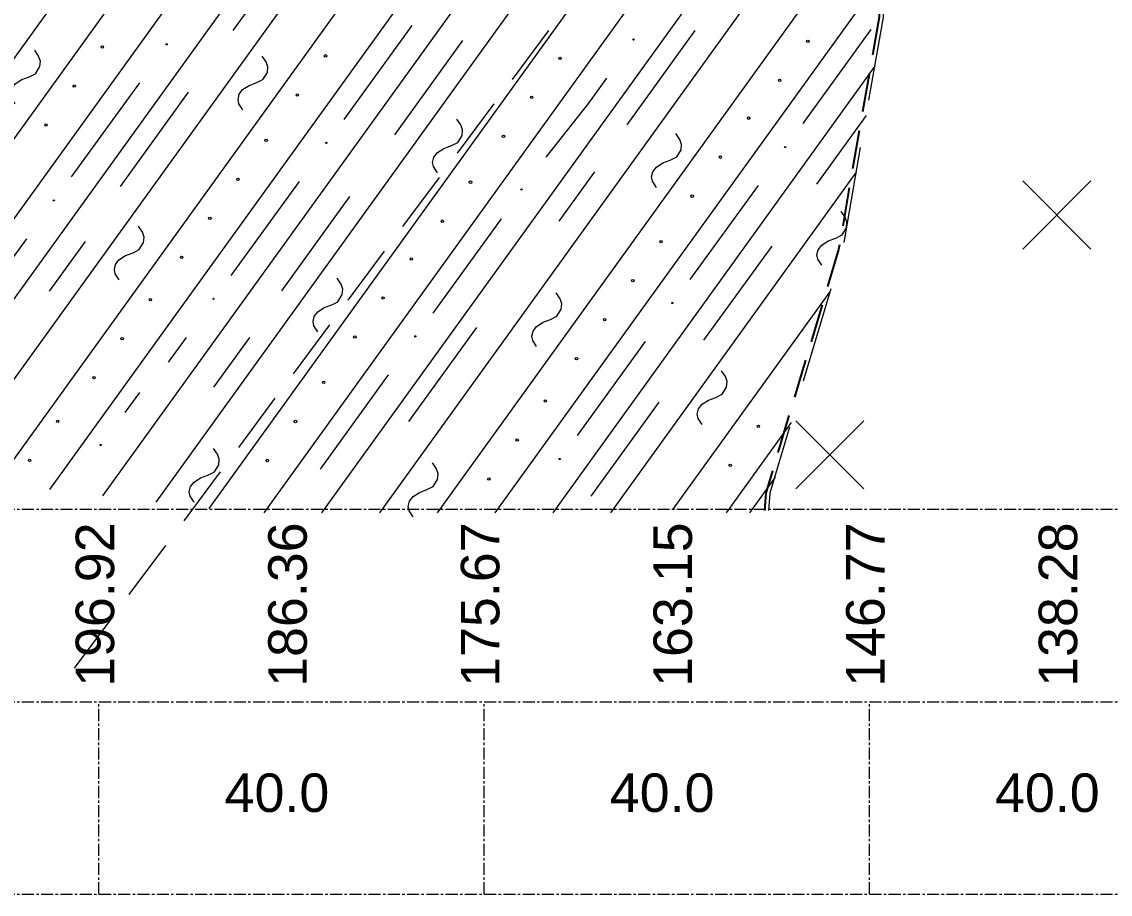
# Model space of a CAD drawing. Header units: inches. Extents: x 444671 to 463716, y 1783086 to 1794968.
# Drawn here: x 457932.5 to 458045.5, y 1788998.4 to 1789089 of the extents above; entities that cross this region are included whole.
import ezdxf
from ezdxf.enums import TextEntityAlignment as Align

# ---------------------------------------------------------------- set-up
doc = ezdxf.new("R2010")
doc.units = ezdxf.units.IN
doc.header["$MEASUREMENT"] = 0
for name, pattern in [('CENTER', [2, 1.25, -0.25, 0.25, -0.25]), ('DASHED', [0.75, 0.5, -0.25]), ('DASHED2', [9.525, 6.35, -3.175])]:
    doc.linetypes.add(name, pattern=pattern)
for name, color, linetype, lineweight in [('doi', 33, 'Continuous', 25), ('HOKHOAN', 250, 'DASHED2', 20), ('KYHIEU', 7, 'Continuous', 15), ('PEGCT', 7, 'Continuous', 15), ('Texdoi', 40, 'Continuous', 15), ('thoc', 252, 'Continuous', 13)]:
    doc.layers.add(name, color=color, linetype=linetype, lineweight=lineweight)
doc.layers.add('Tam', color=1, linetype='CENTER')
doc.styles.add('2', font='', dxfattribs={"height": 4})
doc.styles.add('25', font='', dxfattribs={"height": 5})
doc.styles.get('2').set_extended_font_data('.VnArial')
doc.styles.get('25').set_extended_font_data('.VnArial')

# ---------------------------------------------------------------- blocks, each defined once
blk = doc.blocks.new('A$C7D350064')
at = {"lineweight": 20}
for p, q in [((-971.83, 0), (75.99, 0)), ((-971.83, -20), (75.99, -20)), ((-971.83, -40), (75.99, -40))]:
    blk.add_line(p, q, dxfattribs=at)
for points in [[(-277.83, -40), (-277.83, -20)], [(-237.83, -40), (-237.83, -20)], [(-197.83, -40), (-197.83, -20)]]:
    blk.add_lwpolyline(points, dxfattribs=at)
at = {"layer": 'HOKHOAN', "color": 2}
blk.add_lwpolyline([(-280.36, -16.5), (-209.24, 79.19), (-206.44, 82.98), (-203.18, 85.4), (-200.75, 85.02), (-198.86, 83.66), (-198.1, 81.01), (-196.51, 79.04), (-194.92, 77.37)], dxfattribs=at)
at = {"layer": 'KYHIEU', "linetype": 'DASHED', "lineweight": 13, "ltscale": 20, "flags": 128}
blk.add_lwpolyline([(-183.93, 125.95), (-186.68, 110.19), (-194.23, 84.88), (-195.98, 63.05), (-196.41, 51.13), (-200.62, 26.99), (-208.17, 1.69), (-208.32, -0.14)], dxfattribs=at)
at = {"layer": 'thoc'}
for points in [[(-316.08, 6.02), (-215.15, 146.07)], [(-310.56, 5.36), (-211.12, 143.34)], [(-305.04, 4.7), (-207.07, 140.63)], [(-299.51, 4.04), (-202.95, 138.02)], [(-293.99, 3.38), (-198.83, 135.41)], [(-288.46, 2.72), (-194.72, 132.8)], [(-282.94, 2.06), (-190.6, 130.18)], [(-277.42, 1.4), (-186.48, 127.57)], [(-271.89, 0.73), (-184.61, 121.85)], [(-266.37, 0.07), (-186.52, 110.86)], [(-260.68, -0.36), (-190.57, 96.92)], [(-254.68, -0.36), (-194.33, 83.38)], [(-248.68, -0.36), (-195.08, 74.01)], [(-242.68, -0.36), (-195.83, 64.65)], [(-256.84, 59.55), (-263.92, 49.76)], [(-236.68, -0.36), (-196.23, 55.77)], [(-245.33, 50.28), (-252.4, 40.5)], [(-197.68, 49.86), (-204.75, 40.07)], [(-240.08, 48.7), (-247.15, 38.91)], [(-215.95, 49.73), (-223.03, 39.94)], [(-286.52, 42.11), (-286.94, 42.74), (-287.01, 43.18), (-286.89, 43.71), (-286.52, 44.2), (-285.85, 44.64), (-285.07, 44.93), (-284.41, 45.26), (-283.96, 45.99), (-283.91, 46.57), (-284.1, 47.08), (-284.5, 47.69)], [(-262.9, 41.51), (-263.32, 42.14), (-263.39, 42.59), (-263.27, 43.12), (-262.91, 43.6), (-262.23, 44.04), (-261.45, 44.33), (-260.8, 44.67), (-260.34, 45.39), (-260.29, 45.97), (-260.48, 46.48), (-260.88, 47.09)], [(-230.68, -0.36), (-197.26, 46.01)], [(-273.63, 44.32), (-280.71, 34.53)], [(-225.14, 44.8), (-227.01, 42.21)], [(-268.56, 43.34), (-275.63, 33.55)], [(-227.01, 42.21), (-231.44, 36.6)], [(-198.15, 40.92), (-203.32, 33.77)], [(-242.69, 34.97), (-243.1, 35.6), (-243.18, 36.04), (-243.05, 36.57), (-242.69, 37.06), (-242.01, 37.5), (-241.24, 37.79), (-240.58, 38.12), (-240.13, 38.85), (-240.08, 39.43), (-240.26, 39.94), (-240.67, 40.55)], [(-219.95, 33.45), (-220.36, 34.08), (-220.44, 34.53), (-220.32, 35.06), (-219.95, 35.54), (-219.28, 35.98), (-218.5, 36.27), (-217.84, 36.61), (-217.39, 37.34), (-217.34, 37.91), (-217.52, 38.42), (-217.93, 39.04)], [(-226.37, 35.07), (-230.09, 29.92)], [(-257.04, 34.07), (-264.12, 24.29)], [(-224.68, -0.36), (-199.18, 35.02)], [(-174.84, 27.04), (-181.91, 34.11)], [(-174.84, 34.11), (-181.91, 27.04)], [(-209.39, 33.65), (-216.47, 23.86)], [(-251.8, 32.49), (-258.87, 22.7)], [(-202.78, 25.37), (-203.2, 25.99), (-203.27, 26.44), (-203.15, 26.97), (-202.78, 27.45), (-202.11, 27.9), (-201.33, 28.18), (-200.67, 28.52), (-200.22, 29.25), (-200.17, 29.82), (-200.36, 30.34), (-200.76, 30.95)], [(-275.74, 23.84), (-276.16, 24.46), (-276.23, 24.91), (-276.11, 25.44), (-275.75, 25.92), (-275.07, 26.37), (-274.29, 26.65), (-273.64, 26.99), (-273.19, 27.72), (-273.13, 28.29), (-273.32, 28.8), (-273.73, 29.42)], [(-236.08, 30.18), (-243.16, 20.39)], [(-285.35, 28.11), (-287.22, 25.52)], [(-279.27, 27.81), (-282.99, 22.66)], [(-207.96, 27.35), (-215.04, 17.56)], [(-255.11, 18.42), (-255.53, 19.05), (-255.6, 19.5), (-255.48, 20.03), (-255.12, 20.51), (-254.44, 20.95), (-253.66, 21.24), (-253.01, 21.57), (-252.56, 22.3), (-252.5, 22.88), (-252.69, 23.39), (-253.1, 24)], [(-232.38, 16.91), (-232.79, 17.53), (-232.87, 17.98), (-232.74, 18.51), (-232.38, 18.99), (-231.7, 19.44), (-230.93, 19.72), (-230.27, 20.06), (-229.82, 20.79), (-229.77, 21.36), (-229.95, 21.88), (-230.36, 22.49)], [(-218.2, 0), (-201.95, 22.55)], [(-238.61, 18.89), (-245.69, 9.11)], [(-268.76, 17.86), (-270.63, 15.27)], [(-262.21, 17.84), (-265.94, 12.68)], [(-221.11, 17.44), (-228.18, 7.65)], [(-247.8, 13.97), (-254.87, 4.18)], [(-215.21, 8.82), (-215.62, 9.44), (-215.7, 9.89), (-215.57, 10.42), (-215.21, 10.91), (-214.53, 11.35), (-213.76, 11.63), (-213.1, 11.97), (-212.65, 12.7), (-212.6, 13.27), (-212.78, 13.79), (-213.19, 14.4)], [(-273.63, 12.12), (-275.13, 10.04)], [(-219.68, 11.14), (-226.75, 1.35)], [(-198.4, 2.12), (-205.47, 9.19)], [(-198.4, 9.19), (-205.47, 2.12)], [(-212.68, -0.36), (-205.91, 9.03)], [(-267.95, 0.74), (-268.37, 1.37), (-268.45, 1.82), (-268.32, 2.35), (-267.96, 2.83), (-267.28, 3.27), (-266.51, 3.56), (-265.85, 3.9), (-265.4, 4.63), (-265.35, 5.2), (-265.53, 5.71), (-265.94, 6.33)], [(-245.22, -0.77), (-245.63, -0.15), (-245.71, 0.3), (-245.58, 0.83), (-245.22, 1.32), (-244.54, 1.76), (-243.77, 2.04), (-243.11, 2.38), (-242.66, 3.11), (-242.61, 3.68), (-242.79, 4.2), (-243.2, 4.81)], [(-207.61, 3.34), (-210.29, -0.36)]]:
    blk.add_lwpolyline(points, dxfattribs=at)
for centre, radius in [((-222.32, 48.8), 0.0638), ((-204.22, 48.62), 0.128), ((-277.47, 48.03), 0.128), ((-270.81, 48.31), 0.0638), ((-254.31, 47.11), 0.128), ((-229.96, 46.85), 0.128), ((-280.4, 43.98), 0.128), ((-207.15, 44.57), 0.128), ((-257.24, 43.05), 0.128), ((-232.89, 42.8), 0.128), ((-210.37, 40.64), 0.128), ((-283.32, 39.93), 0.128), ((-260.47, 38.33), 0.128), ((-235.82, 38.75), 0.128), ((-254.22, 38.07), 0.0638), ((-206.57, 37.64), 0.0638), ((-213.3, 36.59), 0.128), ((-263.39, 34.28), 0.128), ((-239.25, 33.99), 0.128), ((-233.96, 33.24), 0.0638), ((-282.52, 32.1), 0.0638), ((-216.23, 32.53), 0.128), ((-266.32, 30.22), 0.128), ((-242.18, 29.93), 0.128), ((-219.46, 27.81), 0.128), ((-269.25, 26.17), 0.128), ((-245.4, 26.01), 0.128), ((-222.39, 23.76), 0.128), ((-272.49, 21.77), 0.128), ((-265.94, 21.86), 0.0638), ((-248.33, 21.95), 0.128), ((-218.29, 21.43), 0.0638), ((-225.32, 19.7), 0.128), ((-275.42, 17.72), 0.128), ((-251.26, 17.9), 0.128), ((-244.98, 17.96), 0.0638), ((-228.24, 15.65), 0.128), ((-278.34, 13.67), 0.128), ((-254.49, 13.18), 0.128), ((-231.48, 11.25), 0.128), ((-282.11, 9.13), 0.128), ((-257.42, 9.12), 0.128), ((-209.36, 8.61), 0.128), ((-234.41, 7.2), 0.128), ((-277.66, 6.68), 0.0638), ((-285.03, 5.08), 0.128), ((-260.35, 5.07), 0.128), ((-230, 5.22), 0.0638), ((-212.28, 4.56), 0.128), ((-237.34, 3.15), 0.128)]:
    blk.add_circle(centre, radius, dxfattribs=at)
at = {"lineweight": 20, "style": '2'}
for p in [(-259.35, -29.45), (-219.35, -29.45), (-179.35, -29.45)]:
    blk.add_text('40.0', height=4, dxfattribs=at).set_placement(p, align=Align.MIDDLE_CENTER)
at = {"layer": 'PEGCT', "style": '25'}
for s, p in [('196.92', (-275.05, -9.91)), ('186.36', (-255.05, -9.91)), ('175.67', (-235.05, -9.91)), ('163.15', (-215.05, -9.91)), ('146.77', (-195.05, -9.91)), ('138.28', (-175.05, -9.91))]:
    blk.add_text(s, height=4, rotation=90, dxfattribs=at).set_placement(p, align=Align.BOTTOM_CENTER)
blk = doc.blocks.new('Ranh gioi DC va dut gay TKKT')
at = {"layer": 'doi', "color": 250, "linetype": 'DASHED', "ltscale": 8}
blk.add_lwpolyline([(-204.86, -13.88), (-204.93, -15.87), (-209.14, -40.01), (-216.69, -65.31), (-216.84, -67.14)], dxfattribs=at)

msp = doc.modelspace()

# ---------------------------------------------------------------- block references
at = {"layer": 'Tam'}
msp.add_blockref('A$C7D350064', (458218.363, 1789038.3548), dxfattribs=at)
at = {"layer": 'Texdoi'}
msp.add_blockref('Ranh gioi DC va dut gay TKKT', (458226.4703, 1789105.3548), dxfattribs=at)

doc.saveas('drawing.dxf')
